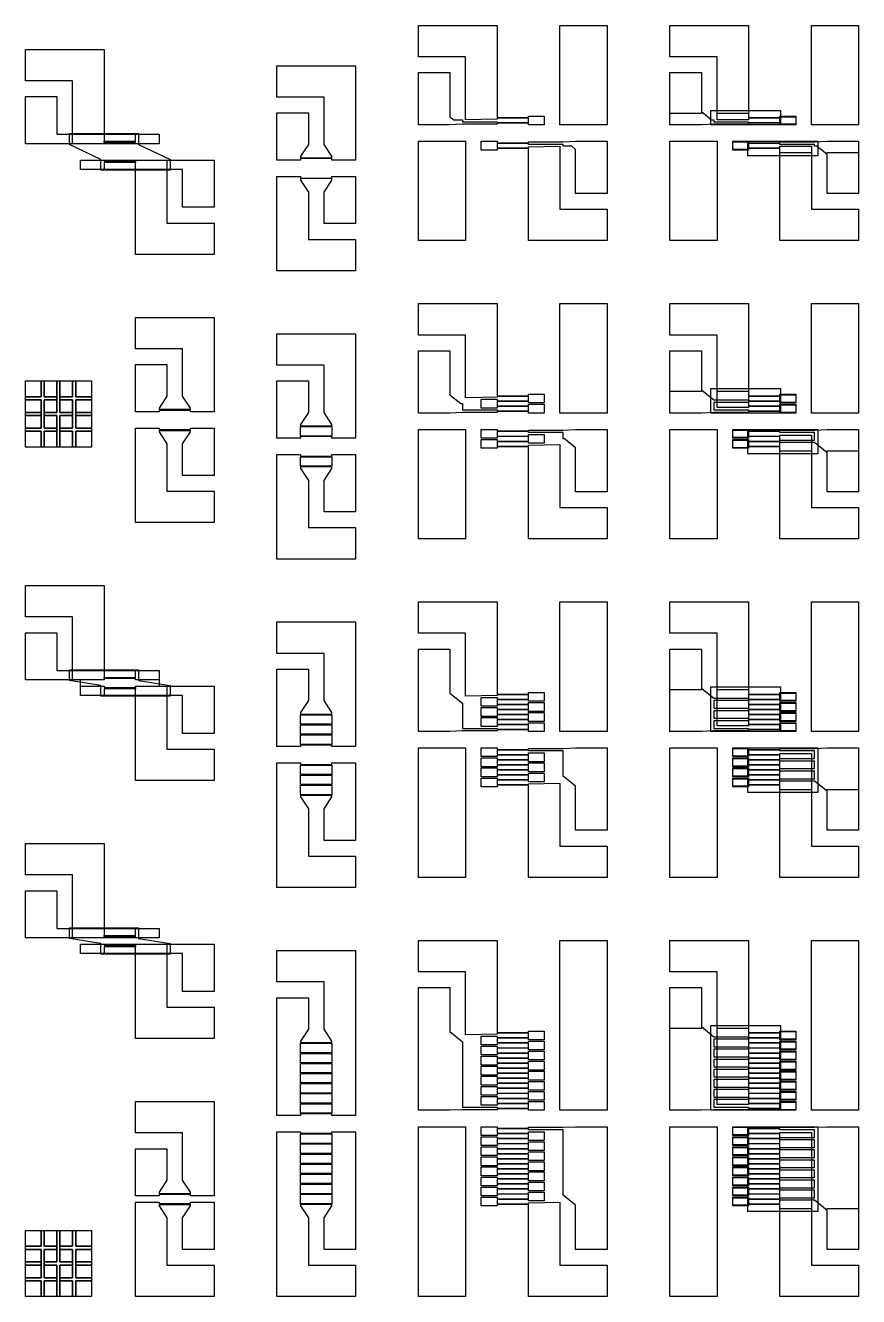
# Model space of a CAD drawing. Extents: x 34075 to 44925, y 3480 to 14722.
# Drawn here: x 34075 to 36725, y 3480 to 7520 of the extents above; entities that cross this region are included whole.
import ezdxf

# ---------------------------------------------------------------- set-up
doc = ezdxf.new("R2010")
doc.units = 0
for name, color, linetype in [('L1D0', 1, 'CONTINUOUS'), ('L2D0', 2, 'CONTINUOUS'), ('L3D0', 3, 'CONTINUOUS')]:
    doc.layers.add(name, color=color, linetype=linetype)

msp = doc.modelspace()

# ---------------------------------------------------------------- linework, layer by layer
at = {"layer": 'L1D0'}
for points in [[(35775, 7204), (35775, 7520), (35925, 7520), (35925, 7204)], [(36477, 7206), (36477, 7220), (36475, 7222), (36475, 7225), (36375, 7225), (36375, 7220), (36275, 7220), (36275, 7420), (36125, 7420), (36125, 7520), (36375, 7520), (36375, 7227), (36475, 7227), (36475, 7230), (36525, 7230), (36525, 7206)], [(36575, 7204), (36575, 7520), (36725, 7520), (36725, 7204)], [(34225, 7144), (34225, 7344), (34075, 7344), (34075, 7444), (34325, 7444), (34325, 7144)], [(36125, 7240), (36125, 7370), (36225, 7370), (36225, 7240)], [(34425, 7144), (34425, 7148), (34325, 7148), (34325, 7152), (34425, 7152), (34425, 7174), (34500, 7174), (34500, 7144)], [(35325, 6836), (35325, 7152), (35475, 7152), (35475, 6836)], [(36125, 6836), (36125, 7152), (36275, 7152), (36275, 6836)], [(36475, 6836), (36475, 7129), (36375, 7129), (36375, 7126), (36325, 7126), (36325, 7150), (36373, 7150), (36373, 7136), (36375, 7134), (36375, 7131), (36475, 7131), (36475, 7136), (36575, 7136), (36575, 6936), (36725, 6936), (36725, 6836)], [(36625, 6986), (36625, 7116), (36725, 7116), (36725, 6986)], [(34250, 7062), (34250, 7092), (34325, 7092), (34325, 7088), (34425, 7088), (34425, 7084), (34325, 7084), (34325, 7062)], [(34425, 6792), (34425, 7092), (34525, 7092), (34525, 6892), (34675, 6892), (34675, 6792)], [(35775, 6288), (35775, 6636), (35925, 6636), (35925, 6288)], [(36477, 6290), (36477, 6304), (36475, 6306), (36475, 6309), (36375, 6309), (36375, 6306), (36275, 6306), (36275, 6536), (36125, 6536), (36125, 6636), (36375, 6636), (36375, 6343), (36475, 6343), (36475, 6346), (36525, 6346), (36525, 6322), (36477, 6322), (36477, 6336), (36475, 6338), (36475, 6341), (36375, 6341), (36375, 6311), (36475, 6311), (36475, 6314), (36525, 6314), (36525, 6290)], [(36575, 6288), (36575, 6636), (36725, 6636), (36725, 6288)], [(36125, 6356), (36125, 6486), (36225, 6486), (36225, 6356)], [(34135, 6340), (34135, 6390), (34175, 6390), (34175, 6340)], [(34185, 6340), (34185, 6390), (34225, 6390), (34225, 6340)], [(34075, 6290), (34075, 6330), (34125, 6330), (34125, 6290)], [(34135, 6290), (34135, 6330), (34175, 6330), (34175, 6290)], [(34185, 6290), (34185, 6330), (34225, 6330), (34225, 6290)], [(34235, 6290), (34235, 6330), (34285, 6330), (34285, 6290)], [(34075, 6240), (34075, 6280), (34125, 6280), (34125, 6240)], [(34135, 6240), (34135, 6280), (34175, 6280), (34175, 6240)], [(34185, 6240), (34185, 6280), (34225, 6280), (34225, 6240)], [(34235, 6240), (34235, 6280), (34285, 6280), (34285, 6240)], [(34135, 6180), (34135, 6230), (34175, 6230), (34175, 6180)], [(34185, 6180), (34185, 6230), (34225, 6230), (34225, 6180)], [(35325, 5888), (35325, 6236), (35475, 6236), (35475, 5888)], [(36125, 5888), (36125, 6236), (36275, 6236), (36275, 5888)], [(36475, 5888), (36475, 6181), (36375, 6181), (36375, 6178), (36325, 6178), (36325, 6202), (36373, 6202), (36373, 6188), (36375, 6186), (36375, 6183), (36475, 6183), (36475, 6213), (36375, 6213), (36375, 6210), (36325, 6210), (36325, 6234), (36373, 6234), (36373, 6220), (36375, 6218), (36375, 6215), (36475, 6215), (36475, 6218), (36575, 6218), (36575, 5988), (36725, 5988), (36725, 5888)], [(36625, 6038), (36625, 6168), (36725, 6168), (36725, 6038)], [(34225, 5440), (34225, 5640), (34075, 5640), (34075, 5740), (34325, 5740), (34325, 5440)], [(35775, 5276), (35775, 5688), (35925, 5688), (35925, 5276)], [(36477, 5278), (36477, 5292), (36475, 5294), (36475, 5297), (36375, 5297), (36375, 5294), (36275, 5294), (36275, 5588), (36125, 5588), (36125, 5688), (36375, 5688), (36375, 5395), (36475, 5395), (36475, 5398), (36525, 5398), (36525, 5374), (36477, 5374), (36477, 5388), (36475, 5390), (36475, 5393), (36375, 5393), (36375, 5363), (36475, 5363), (36475, 5366), (36525, 5366), (36525, 5342), (36477, 5342), (36477, 5356), (36475, 5358), (36475, 5361), (36375, 5361), (36375, 5331), (36475, 5331), (36475, 5334), (36525, 5334), (36525, 5310), (36477, 5310), (36477, 5324), (36475, 5326), (36475, 5329), (36375, 5329), (36375, 5299), (36475, 5299), (36475, 5302), (36525, 5302), (36525, 5278)], [(36575, 5276), (36575, 5688), (36725, 5688), (36725, 5276)], [(36125, 5408), (36125, 5538), (36225, 5538), (36225, 5408)], [(34425, 5440), (34425, 5444), (34325, 5444), (34325, 5448), (34425, 5448), (34425, 5470), (34500, 5470), (34500, 5440)], [(34250, 5390), (34250, 5420), (34325, 5420), (34325, 5416), (34425, 5416), (34425, 5412), (34325, 5412), (34325, 5390)], [(34425, 5120), (34425, 5420), (34525, 5420), (34525, 5220), (34675, 5220), (34675, 5120)], [(35325, 4812), (35325, 5224), (35475, 5224), (35475, 4812)], [(36125, 4812), (36125, 5224), (36275, 5224), (36275, 4812)], [(36475, 4812), (36475, 5105), (36375, 5105), (36375, 5102), (36325, 5102), (36325, 5126), (36373, 5126), (36373, 5112), (36375, 5110), (36375, 5107), (36475, 5107), (36475, 5137), (36375, 5137), (36375, 5134), (36325, 5134), (36325, 5158), (36373, 5158), (36373, 5144), (36375, 5142), (36375, 5139), (36475, 5139), (36475, 5169), (36375, 5169), (36375, 5166), (36325, 5166), (36325, 5190), (36373, 5190), (36373, 5176), (36375, 5174), (36375, 5171), (36475, 5171), (36475, 5201), (36375, 5201), (36375, 5198), (36325, 5198), (36325, 5222), (36373, 5222), (36373, 5208), (36375, 5206), (36375, 5203), (36475, 5203), (36475, 5206), (36575, 5206), (36575, 4912), (36725, 4912), (36725, 4812)], [(36625, 4962), (36625, 5092), (36725, 5092), (36725, 4962)], [(34225, 4620), (34225, 4820), (34075, 4820), (34075, 4920), (34325, 4920), (34325, 4620)], [(34425, 4620), (34425, 4624), (34325, 4624), (34325, 4628), (34425, 4628), (34425, 4650), (34500, 4650), (34500, 4620)], [(35775, 4072), (35775, 4612), (35925, 4612), (35925, 4072)], [(36477, 4074), (36477, 4088), (36475, 4090), (36475, 4093), (36375, 4093), (36375, 4090), (36275, 4090), (36275, 4512), (36125, 4512), (36125, 4612), (36375, 4612), (36375, 4319), (36475, 4319), (36475, 4322), (36525, 4322), (36525, 4298), (36477, 4298), (36477, 4312), (36475, 4314), (36475, 4317), (36375, 4317), (36375, 4287), (36475, 4287), (36475, 4290), (36525, 4290), (36525, 4266), (36477, 4266), (36477, 4280), (36475, 4282), (36475, 4285), (36375, 4285), (36375, 4255), (36475, 4255), (36475, 4258), (36525, 4258), (36525, 4234), (36477, 4234), (36477, 4248), (36475, 4250), (36475, 4253), (36375, 4253), (36375, 4223), (36475, 4223), (36475, 4226), (36525, 4226), (36525, 4202), (36477, 4202), (36477, 4216), (36475, 4218), (36475, 4221), (36375, 4221), (36375, 4191), (36475, 4191), (36475, 4194), (36525, 4194), (36525, 4170), (36477, 4170), (36477, 4184), (36475, 4186), (36475, 4189), (36375, 4189), (36375, 4159), (36475, 4159), (36475, 4162), (36525, 4162), (36525, 4138), (36477, 4138), (36477, 4152), (36475, 4154), (36475, 4157), (36375, 4157), (36375, 4127), (36475, 4127), (36475, 4130), (36525, 4130), (36525, 4106), (36477, 4106), (36477, 4120), (36475, 4122), (36475, 4125), (36375, 4125), (36375, 4095), (36475, 4095), (36475, 4098), (36525, 4098), (36525, 4074)], [(36575, 4072), (36575, 4612), (36725, 4612), (36725, 4072)], [(34250, 4570), (34250, 4600), (34325, 4600), (34325, 4596), (34425, 4596), (34425, 4592), (34325, 4592), (34325, 4570)], [(34425, 4300), (34425, 4600), (34525, 4600), (34525, 4400), (34675, 4400), (34675, 4300)], [(36125, 4332), (36125, 4462), (36225, 4462), (36225, 4332)], [(35325, 3480), (35325, 4020), (35475, 4020), (35475, 3480)], [(36125, 3480), (36125, 4020), (36275, 4020), (36275, 3480)], [(36475, 3480), (36475, 3773), (36375, 3773), (36375, 3770), (36325, 3770), (36325, 3794), (36373, 3794), (36373, 3780), (36375, 3778), (36375, 3775), (36475, 3775), (36475, 3805), (36375, 3805), (36375, 3802), (36325, 3802), (36325, 3826), (36373, 3826), (36373, 3812), (36375, 3810), (36375, 3807), (36475, 3807), (36475, 3837), (36375, 3837), (36375, 3834), (36325, 3834), (36325, 3858), (36373, 3858), (36373, 3844), (36375, 3842), (36375, 3839), (36475, 3839), (36475, 3869), (36375, 3869), (36375, 3866), (36325, 3866), (36325, 3890), (36373, 3890), (36373, 3876), (36375, 3874), (36375, 3871), (36475, 3871), (36475, 3901), (36375, 3901), (36375, 3898), (36325, 3898), (36325, 3922), (36373, 3922), (36373, 3908), (36375, 3906), (36375, 3903), (36475, 3903), (36475, 3933), (36375, 3933), (36375, 3930), (36325, 3930), (36325, 3954), (36373, 3954), (36373, 3940), (36375, 3938), (36375, 3935), (36475, 3935), (36475, 3965), (36375, 3965), (36375, 3962), (36325, 3962), (36325, 3986), (36373, 3986), (36373, 3972), (36375, 3970), (36375, 3967), (36475, 3967), (36475, 3997), (36375, 3997), (36375, 3994), (36325, 3994), (36325, 4018), (36373, 4018), (36373, 4004), (36375, 4002), (36375, 3999), (36475, 3999), (36475, 4002), (36575, 4002), (36575, 3580), (36725, 3580), (36725, 3480)], [(36625, 3630), (36625, 3760), (36725, 3760), (36725, 3630)], [(34135, 3640), (34135, 3690), (34175, 3690), (34175, 3640)], [(34185, 3640), (34185, 3690), (34225, 3690), (34225, 3640)], [(34075, 3590), (34075, 3630), (34125, 3630), (34125, 3590)], [(34135, 3590), (34135, 3630), (34175, 3630), (34175, 3590)], [(34185, 3590), (34185, 3630), (34225, 3630), (34225, 3590)], [(34235, 3590), (34235, 3630), (34285, 3630), (34285, 3590)], [(34075, 3540), (34075, 3580), (34125, 3580), (34125, 3540)], [(34135, 3540), (34135, 3580), (34175, 3580), (34175, 3540)], [(34185, 3540), (34185, 3580), (34225, 3580), (34225, 3540)], [(34235, 3540), (34235, 3580), (34285, 3580), (34285, 3540)], [(34135, 3480), (34135, 3530), (34175, 3530), (34175, 3480)], [(34185, 3480), (34185, 3530), (34225, 3530), (34225, 3480)]]:
    msp.add_lwpolyline(points, close=True, dxfattribs=at)
at = {"layer": 'L2D0'}
for points in [[(36255, 7204), (36255, 7250), (36477, 7250), (36477, 7204)], [(34315, 7060), (34315, 7094), (34215, 7142), (34215, 7176), (34435, 7176), (34435, 7142), (34535, 7094), (34535, 7060)], [(36373, 7106), (36373, 7152), (36595, 7152), (36595, 7106)], [(34075, 6340), (34075, 6390), (34125, 6390), (34125, 6340)], [(34175, 6180), (34175, 6280), (34135, 6280), (34135, 6290), (34175, 6290), (34175, 6390), (34185, 6390), (34185, 6290), (34225, 6290), (34225, 6280), (34185, 6280), (34185, 6180)], [(34235, 6340), (34235, 6390), (34285, 6390), (34285, 6340)], [(36255, 6288), (36255, 6366), (36477, 6366), (36477, 6288)], [(34075, 6280), (34075, 6290), (34125, 6290), (34125, 6280)], [(34235, 6280), (34235, 6290), (34285, 6290), (34285, 6280)], [(34075, 6180), (34075, 6230), (34125, 6230), (34125, 6180)], [(34235, 6180), (34235, 6230), (34285, 6230), (34285, 6180)], [(36373, 6158), (36373, 6236), (36595, 6236), (36595, 6158)], [(34315, 5388), (34315, 5422), (34215, 5438), (34215, 5472), (34435, 5472), (34435, 5438), (34535, 5422), (34535, 5388)], [(36255, 5276), (36255, 5418), (36477, 5418), (36477, 5276)], [(36373, 5082), (36373, 5224), (36595, 5224), (36595, 5082)], [(34315, 4568), (34315, 4602), (34215, 4618), (34215, 4652), (34435, 4652), (34435, 4618), (34535, 4602), (34535, 4568)], [(36255, 4072), (36255, 4342), (36477, 4342), (36477, 4072)], [(36373, 3750), (36373, 4020), (36595, 4020), (36595, 3750)], [(34075, 3640), (34075, 3690), (34125, 3690), (34125, 3640)], [(34175, 3480), (34175, 3580), (34135, 3580), (34135, 3590), (34175, 3590), (34175, 3690), (34185, 3690), (34185, 3590), (34225, 3590), (34225, 3580), (34185, 3580), (34185, 3480)], [(34235, 3640), (34235, 3690), (34285, 3690), (34285, 3640)], [(34075, 3580), (34075, 3590), (34125, 3590), (34125, 3580)], [(34235, 3580), (34235, 3590), (34285, 3590), (34285, 3580)], [(34075, 3480), (34075, 3530), (34125, 3530), (34125, 3480)], [(34235, 3480), (34235, 3530), (34285, 3530), (34285, 3480)]]:
    msp.add_lwpolyline(points, close=True, dxfattribs=at)
at = {"layer": 'L3D0'}
for points in [[(35325, 7204), (35325, 7370), (35425, 7370), (35425, 7230), (35437.5, 7220), (35465, 7220), (35465, 7214), (35575, 7214), (35575, 7211), (35675, 7211), (35675, 7225), (35575, 7225), (35575, 7222), (35475, 7220), (35475, 7420), (35325, 7420), (35325, 7520), (35575, 7520), (35575, 7227), (35675, 7227), (35675, 7232), (35725, 7232), (35725, 7204), (35675, 7204), (35675, 7209), (35575, 7209), (35575, 7206), (35465, 7206), (35425, 7204)], [(35775, 7204), (35775, 7520), (35925, 7520), (35925, 7204)], [(36275, 7240), (36275, 7420), (36125, 7420), (36125, 7520), (36375, 7520), (36375, 7240)], [(36575, 7204), (36575, 7520), (36725, 7520), (36725, 7204)], [(34875, 7092), (34875, 7242), (34975, 7242), (34975, 7142), (34950, 7104), (34950, 7099), (35050, 7099), (35050, 7104), (35025, 7142), (35025, 7292), (34875, 7292), (34875, 7392), (35125, 7392), (35125, 7092), (35050, 7092), (35050, 7097), (34950, 7097), (34950, 7092)], [(36125, 7204), (36125, 7370), (36225, 7370), (36225, 7246), (36257.5, 7220), (36265, 7220), (36265, 7214), (36375, 7214), (36375, 7211), (36475, 7211), (36475, 7232), (36525, 7232), (36525, 7204), (36475, 7204), (36475, 7209), (36375, 7209), (36375, 7206), (36265, 7206), (36225, 7204)], [(34075, 7144), (34075, 7294), (34175, 7294), (34175, 7174), (34500, 7174), (34500, 7144)], [(35325, 6836), (35325, 7152), (35475, 7152), (35475, 6836)], [(35675, 6836), (35675, 7129), (35575, 7129), (35575, 7124), (35525, 7124), (35525, 7152), (35575, 7152), (35575, 7147), (35675, 7147), (35675, 7150), (35785, 7150), (35825, 7152), (35925, 7152), (35925, 6986), (35825, 6986), (35825, 7126), (35812.5, 7136), (35785, 7136), (35785, 7142), (35675, 7142), (35675, 7145), (35575, 7145), (35575, 7131), (35675, 7131), (35675, 7134), (35775, 7136), (35775, 6936), (35925, 6936), (35925, 6836)], [(36125, 6836), (36125, 7152), (36275, 7152), (36275, 6836)], [(36625, 6986), (36625, 7110), (36592.5, 7136), (36585, 7136), (36585, 7142), (36475, 7142), (36475, 7145), (36375, 7145), (36375, 7124), (36325, 7124), (36325, 7152), (36375, 7152), (36375, 7147), (36475, 7147), (36475, 7150), (36585, 7150), (36625, 7152), (36725, 7152), (36725, 6986)], [(36475, 6836), (36475, 7116), (36575, 7116), (36575, 6936), (36725, 6936), (36725, 6836)], [(34575, 6942), (34575, 7062), (34250, 7062), (34250, 7092), (34675, 7092), (34675, 6942)], [(34875, 6740), (34875, 7040), (34950, 7040), (34950, 7035), (35050, 7035), (35050, 7040), (35125, 7040), (35125, 6890), (35025, 6890), (35025, 6990), (35050, 7028), (35050, 7033), (34950, 7033), (34950, 7028), (34975, 6990), (34975, 6840), (35125, 6840), (35125, 6740)], [(35325, 6288), (35325, 6486), (35425, 6486), (35425, 6346), (35460, 6318), (35465, 6318), (35465, 6298), (35575, 6298), (35575, 6295), (35675, 6295), (35675, 6309), (35575, 6309), (35575, 6304), (35525, 6304), (35525, 6332), (35575, 6332), (35575, 6327), (35675, 6327), (35675, 6341), (35575, 6341), (35575, 6338), (35475, 6336), (35475, 6536), (35325, 6536), (35325, 6636), (35575, 6636), (35575, 6343), (35675, 6343), (35675, 6348), (35725, 6348), (35725, 6320), (35675, 6320), (35675, 6325), (35575, 6325), (35575, 6311), (35675, 6311), (35675, 6316), (35725, 6316), (35725, 6288), (35675, 6288), (35675, 6293), (35575, 6293), (35575, 6290), (35465, 6290), (35425, 6288)], [(35775, 6288), (35775, 6636), (35925, 6636), (35925, 6288)], [(36275, 6356), (36275, 6536), (36125, 6536), (36125, 6636), (36375, 6636), (36375, 6356)], [(36575, 6288), (36575, 6636), (36725, 6636), (36725, 6288)], [(34425, 6292), (34425, 6442), (34525, 6442), (34525, 6342), (34500, 6304), (34500, 6300), (34600, 6300), (34600, 6304), (34575, 6342), (34575, 6492), (34425, 6492), (34425, 6592), (34675, 6592), (34675, 6292), (34600, 6292), (34600, 6296), (34500, 6296), (34500, 6292)], [(34875, 6208), (34875, 6390), (34975, 6390), (34975, 6290), (34950, 6252), (34950, 6247), (35050, 6247), (35050, 6252), (35025, 6290), (35025, 6440), (34875, 6440), (34875, 6540), (35125, 6540), (35125, 6208), (35050, 6208), (35050, 6213), (34950, 6213), (34950, 6208)], [(36125, 6288), (36125, 6486), (36225, 6486), (36225, 6362), (36265, 6330), (36375, 6330), (36375, 6327), (36475, 6327), (36475, 6348), (36525, 6348), (36525, 6320), (36475, 6320), (36475, 6325), (36375, 6325), (36375, 6322), (36265, 6322), (36265, 6298), (36375, 6298), (36375, 6295), (36475, 6295), (36475, 6316), (36525, 6316), (36525, 6288), (36475, 6288), (36475, 6293), (36375, 6293), (36375, 6290), (36265, 6290), (36225, 6288)], [(34125, 6180), (34125, 6230), (34075, 6230), (34075, 6240), (34125, 6240), (34125, 6330), (34075, 6330), (34075, 6340), (34125, 6340), (34125, 6390), (34135, 6390), (34135, 6340), (34175, 6340), (34175, 6330), (34135, 6330), (34135, 6240), (34175, 6240), (34175, 6230), (34135, 6230), (34135, 6180)], [(34225, 6180), (34225, 6230), (34185, 6230), (34185, 6240), (34225, 6240), (34225, 6330), (34185, 6330), (34185, 6340), (34225, 6340), (34225, 6390), (34235, 6390), (34235, 6340), (34285, 6340), (34285, 6330), (34235, 6330), (34235, 6240), (34285, 6240), (34285, 6230), (34235, 6230), (34235, 6180)], [(34425, 5940), (34425, 6240), (34500, 6240), (34500, 6236), (34600, 6236), (34600, 6240), (34675, 6240), (34675, 6090), (34575, 6090), (34575, 6190), (34600, 6228), (34600, 6232), (34500, 6232), (34500, 6228), (34525, 6190), (34525, 6040), (34675, 6040), (34675, 5940)], [(34950, 6215), (34950, 6245), (35050, 6245), (35050, 6215)], [(35325, 5888), (35325, 6236), (35475, 6236), (35475, 5888)], [(35675, 5888), (35675, 6181), (35575, 6181), (35575, 6176), (35525, 6176), (35525, 6204), (35575, 6204), (35575, 6199), (35675, 6199), (35675, 6213), (35575, 6213), (35575, 6208), (35525, 6208), (35525, 6236), (35575, 6236), (35575, 6231), (35675, 6231), (35675, 6234), (35785, 6234), (35825, 6236), (35925, 6236), (35925, 6038), (35825, 6038), (35825, 6178), (35790, 6206), (35785, 6206), (35785, 6226), (35675, 6226), (35675, 6229), (35575, 6229), (35575, 6215), (35675, 6215), (35675, 6220), (35725, 6220), (35725, 6192), (35675, 6192), (35675, 6197), (35575, 6197), (35575, 6183), (35675, 6183), (35675, 6186), (35775, 6188), (35775, 5988), (35925, 5988), (35925, 5888)], [(36125, 5888), (36125, 6236), (36275, 6236), (36275, 5888)], [(36625, 6038), (36625, 6162), (36585, 6194), (36475, 6194), (36475, 6197), (36375, 6197), (36375, 6176), (36325, 6176), (36325, 6204), (36375, 6204), (36375, 6199), (36475, 6199), (36475, 6202), (36585, 6202), (36585, 6226), (36475, 6226), (36475, 6229), (36375, 6229), (36375, 6208), (36325, 6208), (36325, 6236), (36375, 6236), (36375, 6231), (36475, 6231), (36475, 6234), (36585, 6234), (36625, 6236), (36725, 6236), (36725, 6038)], [(34875, 5824), (34875, 6156), (34950, 6156), (34950, 6151), (35050, 6151), (35050, 6156), (35125, 6156), (35125, 5974), (35025, 5974), (35025, 6074), (35050, 6112), (35050, 6117), (34950, 6117), (34950, 6112), (34975, 6074), (34975, 5924), (35125, 5924), (35125, 5824)], [(34950, 6119), (34950, 6149), (35050, 6149), (35050, 6119)], [(36475, 5888), (36475, 6168), (36575, 6168), (36575, 5988), (36725, 5988), (36725, 5888)], [(35325, 5276), (35325, 5538), (35425, 5538), (35425, 5398), (35465, 5366), (35465, 5286), (35575, 5286), (35575, 5283), (35675, 5283), (35675, 5297), (35575, 5297), (35575, 5292), (35525, 5292), (35525, 5320), (35575, 5320), (35575, 5315), (35675, 5315), (35675, 5329), (35575, 5329), (35575, 5324), (35525, 5324), (35525, 5352), (35575, 5352), (35575, 5347), (35675, 5347), (35675, 5361), (35575, 5361), (35575, 5356), (35525, 5356), (35525, 5384), (35575, 5384), (35575, 5379), (35675, 5379), (35675, 5393), (35575, 5393), (35575, 5390), (35475, 5388), (35475, 5588), (35325, 5588), (35325, 5688), (35575, 5688), (35575, 5395), (35675, 5395), (35675, 5400), (35725, 5400), (35725, 5372), (35675, 5372), (35675, 5377), (35575, 5377), (35575, 5363), (35675, 5363), (35675, 5368), (35725, 5368), (35725, 5340), (35675, 5340), (35675, 5345), (35575, 5345), (35575, 5331), (35675, 5331), (35675, 5336), (35725, 5336), (35725, 5308), (35675, 5308), (35675, 5313), (35575, 5313), (35575, 5299), (35675, 5299), (35675, 5304), (35725, 5304), (35725, 5276), (35675, 5276), (35675, 5281), (35575, 5281), (35575, 5278), (35465, 5278), (35425, 5276)], [(35775, 5276), (35775, 5688), (35925, 5688), (35925, 5276)], [(36275, 5408), (36275, 5588), (36125, 5588), (36125, 5688), (36375, 5688), (36375, 5408)], [(36575, 5276), (36575, 5688), (36725, 5688), (36725, 5276)], [(34875, 5228), (34875, 5474), (34975, 5474), (34975, 5374), (34950, 5336), (34950, 5331), (35050, 5331), (35050, 5336), (35025, 5374), (35025, 5524), (34875, 5524), (34875, 5624), (35125, 5624), (35125, 5228), (35050, 5228), (35050, 5233), (34950, 5233), (34950, 5228)], [(34575, 5270), (34575, 5390), (34250, 5390), (34250, 5440), (34075, 5440), (34075, 5590), (34175, 5590), (34175, 5470), (34500, 5470), (34500, 5420), (34675, 5420), (34675, 5270)], [(36125, 5276), (36125, 5538), (36225, 5538), (36225, 5414), (36265, 5382), (36375, 5382), (36375, 5379), (36475, 5379), (36475, 5400), (36525, 5400), (36525, 5372), (36475, 5372), (36475, 5377), (36375, 5377), (36375, 5374), (36265, 5374), (36265, 5350), (36375, 5350), (36375, 5347), (36475, 5347), (36475, 5368), (36525, 5368), (36525, 5340), (36475, 5340), (36475, 5345), (36375, 5345), (36375, 5342), (36265, 5342), (36265, 5318), (36375, 5318), (36375, 5315), (36475, 5315), (36475, 5336), (36525, 5336), (36525, 5308), (36475, 5308), (36475, 5313), (36375, 5313), (36375, 5310), (36265, 5310), (36265, 5286), (36375, 5286), (36375, 5283), (36475, 5283), (36475, 5304), (36525, 5304), (36525, 5276), (36475, 5276), (36475, 5281), (36375, 5281), (36375, 5278), (36265, 5278), (36225, 5276)], [(34950, 5299), (34950, 5329), (35050, 5329), (35050, 5299)], [(34950, 5267), (34950, 5297), (35050, 5297), (35050, 5267)], [(34950, 5235), (34950, 5265), (35050, 5265), (35050, 5235)], [(35325, 4812), (35325, 5224), (35475, 5224), (35475, 4812)], [(35675, 4812), (35675, 5105), (35575, 5105), (35575, 5100), (35525, 5100), (35525, 5128), (35575, 5128), (35575, 5123), (35675, 5123), (35675, 5137), (35575, 5137), (35575, 5132), (35525, 5132), (35525, 5160), (35575, 5160), (35575, 5155), (35675, 5155), (35675, 5169), (35575, 5169), (35575, 5164), (35525, 5164), (35525, 5192), (35575, 5192), (35575, 5187), (35675, 5187), (35675, 5201), (35575, 5201), (35575, 5196), (35525, 5196), (35525, 5224), (35575, 5224), (35575, 5219), (35675, 5219), (35675, 5222), (35785, 5222), (35825, 5224), (35925, 5224), (35925, 4962), (35825, 4962), (35825, 5102), (35785, 5134), (35785, 5214), (35675, 5214), (35675, 5217), (35575, 5217), (35575, 5203), (35675, 5203), (35675, 5208), (35725, 5208), (35725, 5180), (35675, 5180), (35675, 5185), (35575, 5185), (35575, 5171), (35675, 5171), (35675, 5176), (35725, 5176), (35725, 5148), (35675, 5148), (35675, 5153), (35575, 5153), (35575, 5139), (35675, 5139), (35675, 5144), (35725, 5144), (35725, 5116), (35675, 5116), (35675, 5121), (35575, 5121), (35575, 5107), (35675, 5107), (35675, 5110), (35775, 5112), (35775, 4912), (35925, 4912), (35925, 4812)], [(36125, 4812), (36125, 5224), (36275, 5224), (36275, 4812)], [(36625, 4962), (36625, 5086), (36585, 5118), (36475, 5118), (36475, 5121), (36375, 5121), (36375, 5100), (36325, 5100), (36325, 5128), (36375, 5128), (36375, 5123), (36475, 5123), (36475, 5126), (36585, 5126), (36585, 5150), (36475, 5150), (36475, 5153), (36375, 5153), (36375, 5132), (36325, 5132), (36325, 5160), (36375, 5160), (36375, 5155), (36475, 5155), (36475, 5158), (36585, 5158), (36585, 5182), (36475, 5182), (36475, 5185), (36375, 5185), (36375, 5164), (36325, 5164), (36325, 5192), (36375, 5192), (36375, 5187), (36475, 5187), (36475, 5190), (36585, 5190), (36585, 5214), (36475, 5214), (36475, 5217), (36375, 5217), (36375, 5196), (36325, 5196), (36325, 5224), (36375, 5224), (36375, 5219), (36475, 5219), (36475, 5222), (36585, 5222), (36625, 5224), (36725, 5224), (36725, 4962)], [(34875, 4780), (34875, 5176), (34950, 5176), (34950, 5171), (35050, 5171), (35050, 5176), (35125, 5176), (35125, 4930), (35025, 4930), (35025, 5030), (35050, 5068), (35050, 5073), (34950, 5073), (34950, 5068), (34975, 5030), (34975, 4880), (35125, 4880), (35125, 4780)], [(34950, 5139), (34950, 5169), (35050, 5169), (35050, 5139)], [(34950, 5107), (34950, 5137), (35050, 5137), (35050, 5107)], [(34950, 5075), (34950, 5105), (35050, 5105), (35050, 5075)], [(36475, 4812), (36475, 5092), (36575, 5092), (36575, 4912), (36725, 4912), (36725, 4812)], [(34075, 4620), (34075, 4770), (34175, 4770), (34175, 4650), (34500, 4650), (34500, 4620)], [(35325, 4072), (35325, 4462), (35425, 4462), (35425, 4322), (35465, 4290), (35465, 4082), (35575, 4082), (35575, 4079), (35675, 4079), (35675, 4093), (35575, 4093), (35575, 4088), (35525, 4088), (35525, 4116), (35575, 4116), (35575, 4111), (35675, 4111), (35675, 4125), (35575, 4125), (35575, 4120), (35525, 4120), (35525, 4148), (35575, 4148), (35575, 4143), (35675, 4143), (35675, 4157), (35575, 4157), (35575, 4152), (35525, 4152), (35525, 4180), (35575, 4180), (35575, 4175), (35675, 4175), (35675, 4189), (35575, 4189), (35575, 4184), (35525, 4184), (35525, 4212), (35575, 4212), (35575, 4207), (35675, 4207), (35675, 4221), (35575, 4221), (35575, 4216), (35525, 4216), (35525, 4244), (35575, 4244), (35575, 4239), (35675, 4239), (35675, 4253), (35575, 4253), (35575, 4248), (35525, 4248), (35525, 4276), (35575, 4276), (35575, 4271), (35675, 4271), (35675, 4285), (35575, 4285), (35575, 4280), (35525, 4280), (35525, 4308), (35575, 4308), (35575, 4303), (35675, 4303), (35675, 4317), (35575, 4317), (35575, 4314), (35475, 4312), (35475, 4512), (35325, 4512), (35325, 4612), (35575, 4612), (35575, 4319), (35675, 4319), (35675, 4324), (35725, 4324), (35725, 4296), (35675, 4296), (35675, 4301), (35575, 4301), (35575, 4287), (35675, 4287), (35675, 4292), (35725, 4292), (35725, 4264), (35675, 4264), (35675, 4269), (35575, 4269), (35575, 4255), (35675, 4255), (35675, 4260), (35725, 4260), (35725, 4232), (35675, 4232), (35675, 4237), (35575, 4237), (35575, 4223), (35675, 4223), (35675, 4228), (35725, 4228), (35725, 4200), (35675, 4200), (35675, 4205), (35575, 4205), (35575, 4191), (35675, 4191), (35675, 4196), (35725, 4196), (35725, 4168), (35675, 4168), (35675, 4173), (35575, 4173), (35575, 4159), (35675, 4159), (35675, 4164), (35725, 4164), (35725, 4136), (35675, 4136), (35675, 4141), (35575, 4141), (35575, 4127), (35675, 4127), (35675, 4132), (35725, 4132), (35725, 4104), (35675, 4104), (35675, 4109), (35575, 4109), (35575, 4095), (35675, 4095), (35675, 4100), (35725, 4100), (35725, 4072), (35675, 4072), (35675, 4077), (35575, 4077), (35575, 4074), (35465, 4074), (35425, 4072)], [(35775, 4072), (35775, 4612), (35925, 4612), (35925, 4072)], [(36275, 4332), (36275, 4512), (36125, 4512), (36125, 4612), (36375, 4612), (36375, 4332)], [(36575, 4072), (36575, 4612), (36725, 4612), (36725, 4072)], [(34575, 4450), (34575, 4570), (34250, 4570), (34250, 4600), (34675, 4600), (34675, 4450)], [(34875, 4056), (34875, 4430), (34975, 4430), (34975, 4330), (34950, 4292), (34950, 4287), (35050, 4287), (35050, 4292), (35025, 4330), (35025, 4480), (34875, 4480), (34875, 4580), (35125, 4580), (35125, 4056), (35050, 4056), (35050, 4061), (34950, 4061), (34950, 4056)], [(36125, 4072), (36125, 4462), (36225, 4462), (36225, 4338), (36265, 4306), (36375, 4306), (36375, 4303), (36475, 4303), (36475, 4324), (36525, 4324), (36525, 4296), (36475, 4296), (36475, 4301), (36375, 4301), (36375, 4298), (36265, 4298), (36265, 4274), (36375, 4274), (36375, 4271), (36475, 4271), (36475, 4292), (36525, 4292), (36525, 4264), (36475, 4264), (36475, 4269), (36375, 4269), (36375, 4266), (36265, 4266), (36265, 4242), (36375, 4242), (36375, 4239), (36475, 4239), (36475, 4260), (36525, 4260), (36525, 4232), (36475, 4232), (36475, 4237), (36375, 4237), (36375, 4234), (36265, 4234), (36265, 4210), (36375, 4210), (36375, 4207), (36475, 4207), (36475, 4228), (36525, 4228), (36525, 4200), (36475, 4200), (36475, 4205), (36375, 4205), (36375, 4202), (36265, 4202), (36265, 4178), (36375, 4178), (36375, 4175), (36475, 4175), (36475, 4196), (36525, 4196), (36525, 4168), (36475, 4168), (36475, 4173), (36375, 4173), (36375, 4170), (36265, 4170), (36265, 4146), (36375, 4146), (36375, 4143), (36475, 4143), (36475, 4164), (36525, 4164), (36525, 4136), (36475, 4136), (36475, 4141), (36375, 4141), (36375, 4138), (36265, 4138), (36265, 4114), (36375, 4114), (36375, 4111), (36475, 4111), (36475, 4132), (36525, 4132), (36525, 4104), (36475, 4104), (36475, 4109), (36375, 4109), (36375, 4106), (36265, 4106), (36265, 4082), (36375, 4082), (36375, 4079), (36475, 4079), (36475, 4100), (36525, 4100), (36525, 4072), (36475, 4072), (36475, 4077), (36375, 4077), (36375, 4074), (36265, 4074), (36225, 4072)], [(34950, 4255), (34950, 4285), (35050, 4285), (35050, 4255)], [(34950, 4223), (34950, 4253), (35050, 4253), (35050, 4223)], [(34950, 4191), (34950, 4221), (35050, 4221), (35050, 4191)], [(34950, 4159), (34950, 4189), (35050, 4189), (35050, 4159)], [(34950, 4127), (34950, 4157), (35050, 4157), (35050, 4127)], [(34950, 4095), (34950, 4125), (35050, 4125), (35050, 4095)], [(34425, 3800), (34425, 3950), (34525, 3950), (34525, 3850), (34500, 3812), (34500, 3808), (34600, 3808), (34600, 3812), (34575, 3850), (34575, 4000), (34425, 4000), (34425, 4100), (34675, 4100), (34675, 3800), (34600, 3800), (34600, 3804), (34500, 3804), (34500, 3800)], [(34950, 4063), (34950, 4093), (35050, 4093), (35050, 4063)], [(34875, 3480), (34875, 4004), (34950, 4004), (34950, 3999), (35050, 3999), (35050, 4004), (35125, 4004), (35125, 3630), (35025, 3630), (35025, 3730), (35050, 3768), (35050, 3773), (34950, 3773), (34950, 3768), (34975, 3730), (34975, 3580), (35125, 3580), (35125, 3480)], [(35325, 3480), (35325, 4020), (35475, 4020), (35475, 3480)], [(35675, 3480), (35675, 3773), (35575, 3773), (35575, 3768), (35525, 3768), (35525, 3796), (35575, 3796), (35575, 3791), (35675, 3791), (35675, 3805), (35575, 3805), (35575, 3800), (35525, 3800), (35525, 3828), (35575, 3828), (35575, 3823), (35675, 3823), (35675, 3837), (35575, 3837), (35575, 3832), (35525, 3832), (35525, 3860), (35575, 3860), (35575, 3855), (35675, 3855), (35675, 3869), (35575, 3869), (35575, 3864), (35525, 3864), (35525, 3892), (35575, 3892), (35575, 3887), (35675, 3887), (35675, 3901), (35575, 3901), (35575, 3896), (35525, 3896), (35525, 3924), (35575, 3924), (35575, 3919), (35675, 3919), (35675, 3933), (35575, 3933), (35575, 3928), (35525, 3928), (35525, 3956), (35575, 3956), (35575, 3951), (35675, 3951), (35675, 3965), (35575, 3965), (35575, 3960), (35525, 3960), (35525, 3988), (35575, 3988), (35575, 3983), (35675, 3983), (35675, 3997), (35575, 3997), (35575, 3992), (35525, 3992), (35525, 4020), (35575, 4020), (35575, 4015), (35675, 4015), (35675, 4018), (35785, 4018), (35825, 4020), (35925, 4020), (35925, 3630), (35825, 3630), (35825, 3770), (35785, 3802), (35785, 4010), (35675, 4010), (35675, 4013), (35575, 4013), (35575, 3999), (35675, 3999), (35675, 4004), (35725, 4004), (35725, 3976), (35675, 3976), (35675, 3981), (35575, 3981), (35575, 3967), (35675, 3967), (35675, 3972), (35725, 3972), (35725, 3944), (35675, 3944), (35675, 3949), (35575, 3949), (35575, 3935), (35675, 3935), (35675, 3940), (35725, 3940), (35725, 3912), (35675, 3912), (35675, 3917), (35575, 3917), (35575, 3903), (35675, 3903), (35675, 3908), (35725, 3908), (35725, 3880), (35675, 3880), (35675, 3885), (35575, 3885), (35575, 3871), (35675, 3871), (35675, 3876), (35725, 3876), (35725, 3848), (35675, 3848), (35675, 3853), (35575, 3853), (35575, 3839), (35675, 3839), (35675, 3844), (35725, 3844), (35725, 3816), (35675, 3816), (35675, 3821), (35575, 3821), (35575, 3807), (35675, 3807), (35675, 3812), (35725, 3812), (35725, 3784), (35675, 3784), (35675, 3789), (35575, 3789), (35575, 3775), (35675, 3775), (35675, 3778), (35775, 3780), (35775, 3580), (35925, 3580), (35925, 3480)], [(36125, 3480), (36125, 4020), (36275, 4020), (36275, 3480)], [(36625, 3630), (36625, 3754), (36585, 3786), (36475, 3786), (36475, 3789), (36375, 3789), (36375, 3768), (36325, 3768), (36325, 3796), (36375, 3796), (36375, 3791), (36475, 3791), (36475, 3794), (36585, 3794), (36585, 3818), (36475, 3818), (36475, 3821), (36375, 3821), (36375, 3800), (36325, 3800), (36325, 3828), (36375, 3828), (36375, 3823), (36475, 3823), (36475, 3826), (36585, 3826), (36585, 3850), (36475, 3850), (36475, 3853), (36375, 3853), (36375, 3832), (36325, 3832), (36325, 3860), (36375, 3860), (36375, 3855), (36475, 3855), (36475, 3858), (36585, 3858), (36585, 3882), (36475, 3882), (36475, 3885), (36375, 3885), (36375, 3864), (36325, 3864), (36325, 3892), (36375, 3892), (36375, 3887), (36475, 3887), (36475, 3890), (36585, 3890), (36585, 3914), (36475, 3914), (36475, 3917), (36375, 3917), (36375, 3896), (36325, 3896), (36325, 3924), (36375, 3924), (36375, 3919), (36475, 3919), (36475, 3922), (36585, 3922), (36585, 3946), (36475, 3946), (36475, 3949), (36375, 3949), (36375, 3928), (36325, 3928), (36325, 3956), (36375, 3956), (36375, 3951), (36475, 3951), (36475, 3954), (36585, 3954), (36585, 3978), (36475, 3978), (36475, 3981), (36375, 3981), (36375, 3960), (36325, 3960), (36325, 3988), (36375, 3988), (36375, 3983), (36475, 3983), (36475, 3986), (36585, 3986), (36585, 4010), (36475, 4010), (36475, 4013), (36375, 4013), (36375, 3992), (36325, 3992), (36325, 4020), (36375, 4020), (36375, 4015), (36475, 4015), (36475, 4018), (36585, 4018), (36625, 4020), (36725, 4020), (36725, 3630)], [(34950, 3967), (34950, 3997), (35050, 3997), (35050, 3967)], [(34950, 3935), (34950, 3965), (35050, 3965), (35050, 3935)], [(34950, 3903), (34950, 3933), (35050, 3933), (35050, 3903)], [(34950, 3871), (34950, 3901), (35050, 3901), (35050, 3871)], [(34950, 3839), (34950, 3869), (35050, 3869), (35050, 3839)], [(34950, 3807), (34950, 3837), (35050, 3837), (35050, 3807)], [(34950, 3775), (34950, 3805), (35050, 3805), (35050, 3775)], [(34425, 3480), (34425, 3780), (34500, 3780), (34500, 3776), (34600, 3776), (34600, 3780), (34675, 3780), (34675, 3630), (34575, 3630), (34575, 3730), (34600, 3768), (34600, 3772), (34500, 3772), (34500, 3768), (34525, 3730), (34525, 3580), (34675, 3580), (34675, 3480)], [(36475, 3480), (36475, 3760), (36575, 3760), (36575, 3580), (36725, 3580), (36725, 3480)], [(34125, 3480), (34125, 3530), (34075, 3530), (34075, 3540), (34125, 3540), (34125, 3630), (34075, 3630), (34075, 3640), (34125, 3640), (34125, 3690), (34135, 3690), (34135, 3640), (34175, 3640), (34175, 3630), (34135, 3630), (34135, 3540), (34175, 3540), (34175, 3530), (34135, 3530), (34135, 3480)], [(34225, 3480), (34225, 3530), (34185, 3530), (34185, 3540), (34225, 3540), (34225, 3630), (34185, 3630), (34185, 3640), (34225, 3640), (34225, 3690), (34235, 3690), (34235, 3640), (34285, 3640), (34285, 3630), (34235, 3630), (34235, 3540), (34285, 3540), (34285, 3530), (34235, 3530), (34235, 3480)]]:
    msp.add_lwpolyline(points, close=True, dxfattribs=at)

doc.saveas('drawing.dxf')
